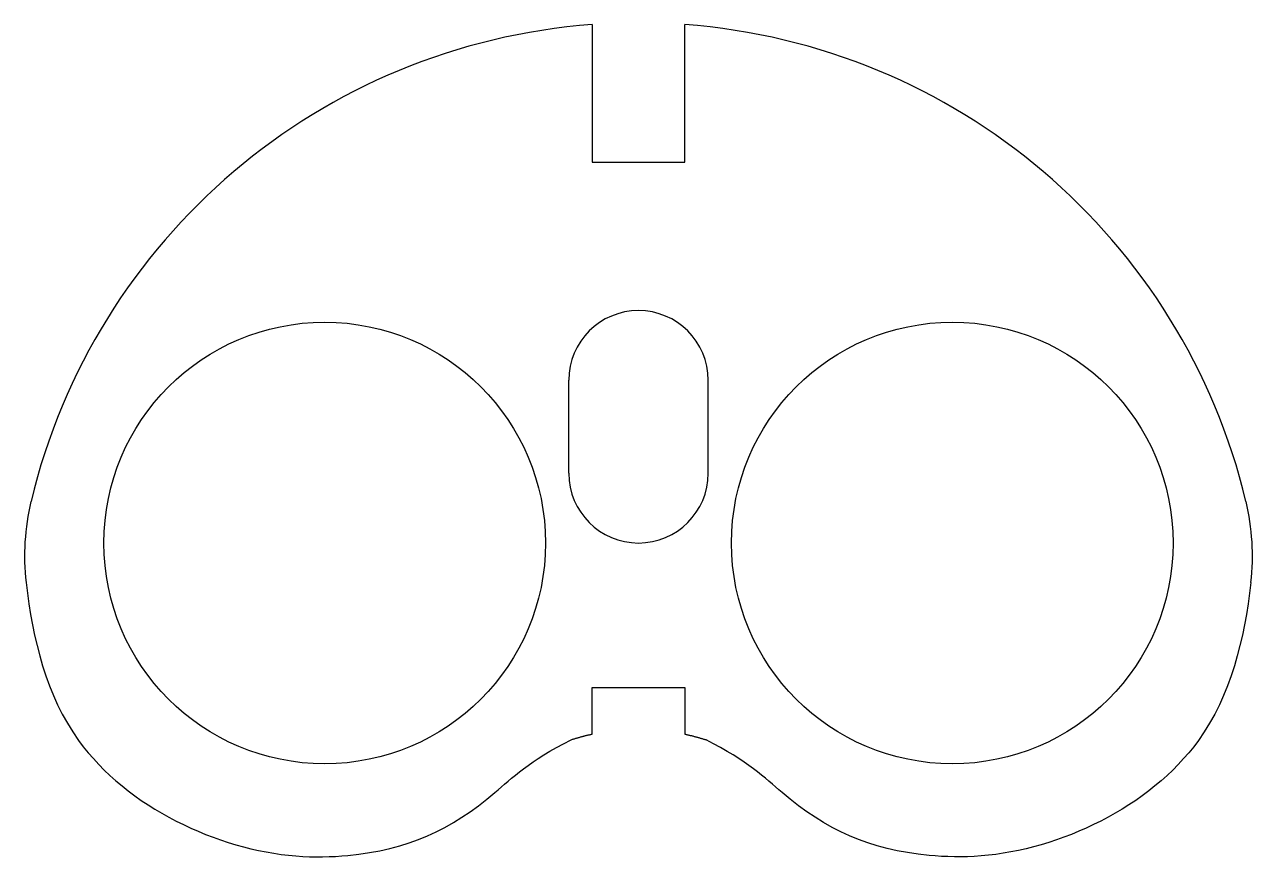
# Model space of a CAD drawing. Header units: millimetres. Extents: x -26.4 to 26.4, y -13.5 to 22.3.
import ezdxf

# ---------------------------------------------------------------- set-up
doc = ezdxf.new("R2010")
doc.units = ezdxf.units.MM

msp = doc.modelspace()

# ---------------------------------------------------------------- linework, layer by layer
at = {"color": 7, "linetype": 'Continuous', "lineweight": 25}
for p, q in [((-2, 22.305), (-2, 16.379)), ((2, 16.379), (2, 22.305)), ((-2, 16.379), (2, 16.379)), ((-3, 3), (-3, 7)), ((3, 3), (3, 7)), ((-2, -8.222), (-2, -6.222)), ((-2, -6.222), (2, -6.222)), ((2, -6.222), (2, -8.222))]:
    msp.add_line(p, q, dxfattribs=at)
for centre in [(-13.5, 0), (13.5, 0)]:
    msp.add_circle(centre, 9.5, dxfattribs=at)
for centre, radius, start, end in [((0, -4.5), 26.879, 94.2671, 166.4793), ((0, -4.5), 26.879, 13.5206, 85.7329), ((0, 7), 3, 0, 180), ((0, 3), 3, 180, 0), ((-16.412, -0.554), 10, 166.4793, 186.5849), ((16.412, -0.554), 10, 353.4153, 13.5206)]:
    msp.add_arc(centre, radius, start, end, dxfattribs=at)
for points, knots in [([(-26.346, -1.7), (-26.063, -4.145), (-24.613, -10.164), (-17.202, -13.618), (-10.428, -13.43), (-7.347, -12.011), (-4.71, -9.379), (-2.892, -8.464)], [0.0479671, 0.0479671, 0.0479671, 0.0479671, 0.254741, 0.5631924, 0.6346764, 0.8980975, 1, 1, 1, 1]), ([(26.346, -1.7), (26.063, -4.145), (24.613, -10.164), (17.202, -13.618), (10.428, -13.43), (7.351, -12.012), (4.71, -9.38), (2.906, -8.469)], [0.0479672, 0.0479672, 0.0479672, 0.0479672, 0.254741, 0.5631924, 0.6346764, 0.8980975, 0.9998644, 0.9998644, 0.9998644, 0.9998644])]:
    msp.add_open_spline(points, degree=3, knots=knots, dxfattribs=at)
for points in [[(-2.892, -8.464), (-2.446, -8.321), (-2, -8.222)], [(2, -8.222), (2.453, -8.323), (2.906, -8.469)]]:
    msp.add_open_spline(points, degree=2, dxfattribs=at)

doc.saveas('drawing.dxf')
